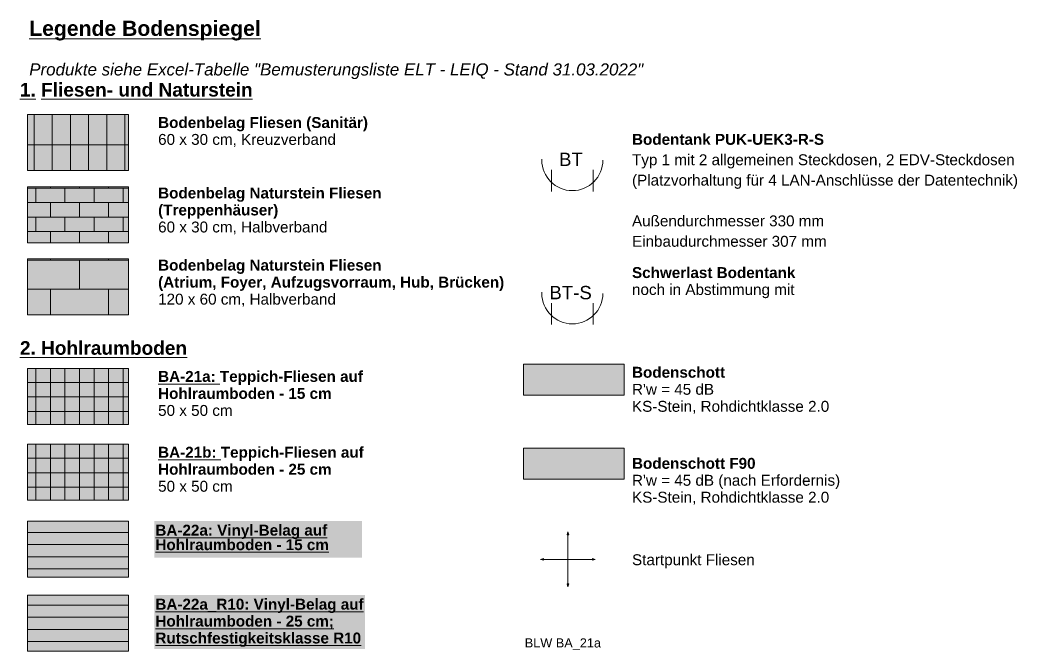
# Model space of a CAD drawing. Header units: metres. Extents: x -22.4 to 53.1, y 133.6 to 157.9.
# Drawn here: x 44.44 to 52.67, y 139.25 to 144.46 of the extents above; entities that cross this region are included whole.
import ezdxf

# ---------------------------------------------------------------- set-up
doc = ezdxf.new("R2010")
doc.units = ezdxf.units.M
doc.header["$MEASUREMENT"] = 0
doc.linetypes.add('Strichlinie-über-Schnitt', pattern=[0.0023, 0.0008, -0.0015])
for name, color, linetype in [('20  Boden Aufbauten', 7, 'Continuous'), ('20  Boden Aufbauten_Deckschraffur', 7, 'Continuous'), ('20  Bodenspiegel + Einbauten', 7, 'Continuous'), ('20  Dach Aufbauten', 7, 'Continuous'), ('40  Text Bodenübersichten', 7, 'Continuous'), ('40 Text Legende', 7, 'Continuous'), ('Neubau_20  Bodenspiegel + Einbauten', 7, 'Continuous'), ('Neubau_20  Dach Aufbauten', 7, 'Continuous'), ('Neubau_40 Text Legende', 7, 'Continuous')]:
    doc.layers.add(name, color=color, linetype=linetype)
doc.styles.add('ERSTELLTER_STIL_1', font='')
doc.styles.add('ERSTELLTER_STIL_3', font='')
doc.styles.add('ERSTELLTER_STIL_5', font='arial.ttf')
doc.styles.get('ERSTELLTER_STIL_1').set_extended_font_data('Arial')
doc.styles.get('ERSTELLTER_STIL_3').set_extended_font_data('Arial', bold=True)
pattern_1 = [(0, (-343.01276, 206.42843), (0, 0.1), [])]

# ---------------------------------------------------------------- blocks, each defined once
blk = doc.blocks.new('*X67', base_point=(-15.279, 112.6411))
at = {"layer": 'Neubau_20  Bodenspiegel + Einbauten', "color": 254, "linetype": 'Continuous', "lineweight": 18, "ltscale": 1000, "true_color": 0xdfdfdf}
for p, q in [((44.5556, 143.4278), (44.5556, 143.6787)), ((44.7056, 143.4278), (44.7056, 143.6787)), ((44.8556, 143.4278), (44.8556, 143.6787)), ((45.0056, 143.4278), (45.0056, 143.6787)), ((45.1556, 143.4278), (45.1556, 143.6787)), ((45.3056, 143.4278), (45.3056, 143.6787)), ((44.5023, 143.4278), (44.6306, 143.4278)), ((44.5556, 143.2161), (44.5556, 143.4278)), ((44.6306, 143.4278), (44.7806, 143.4278)), ((44.7056, 143.2161), (44.7056, 143.4278)), ((44.7806, 143.4278), (44.9306, 143.4278)), ((44.8556, 143.2161), (44.8556, 143.4278)), ((44.9306, 143.4278), (45.0806, 143.4278)), ((45.0056, 143.2161), (45.0056, 143.4278)), ((45.0806, 143.4278), (45.2306, 143.4278)), ((45.1556, 143.2161), (45.1556, 143.4278)), ((45.2306, 143.4278), (45.335, 143.4278)), ((45.3056, 143.2161), (45.3056, 143.4278))]:
    blk.add_line(p, q, dxfattribs=at)
blk = doc.blocks.new('*X68', base_point=(-15.279, 112.6411))
at = {"layer": 'Neubau_20  Bodenspiegel + Einbauten', "color": 254, "linetype": 'Continuous', "lineweight": 18, "ltscale": 1000, "true_color": 0xdfdfdf}
for p, q in [((44.5023, 143.0721), (44.5706, 143.0721)), ((44.5023, 143.0721), (44.5706, 143.0721)), ((44.5706, 143.0721), (44.9306, 143.0721)), ((44.5706, 142.9521), (44.5706, 143.0721)), ((44.6906, 143.0721), (44.6906, 143.0829)), ((44.8106, 142.9521), (44.8106, 143.0721)), ((44.9306, 143.0721), (44.9306, 143.0829)), ((44.9306, 143.0721), (45.2906, 143.0721)), ((44.9306, 143.0721), (45.2906, 143.0721)), ((45.0506, 142.9521), (45.0506, 143.0721)), ((45.1706, 143.0721), (45.1706, 143.0829)), ((45.2906, 143.0721), (45.335, 143.0721)), ((45.2906, 142.9521), (45.2906, 143.0721)), ((44.5023, 142.9521), (44.5706, 142.9521)), ((44.5706, 142.9521), (44.9306, 142.9521)), ((44.5706, 142.9521), (44.9306, 142.9521)), ((44.6906, 142.8321), (44.6906, 142.9521)), ((44.9306, 142.9521), (45.2906, 142.9521)), ((44.9306, 142.8321), (44.9306, 142.9521)), ((45.1706, 142.8321), (45.1706, 142.9521)), ((45.2906, 142.9521), (45.335, 142.9521)), ((45.2906, 142.9521), (45.335, 142.9521)), ((44.5023, 142.8321), (44.5706, 142.8321)), ((44.5023, 142.8321), (44.5706, 142.8321)), ((44.5706, 142.8321), (44.9306, 142.8321)), ((44.5706, 142.7121), (44.5706, 142.8321)), ((44.8106, 142.7121), (44.8106, 142.8321)), ((44.9306, 142.8321), (45.2906, 142.8321)), ((44.9306, 142.8321), (45.2906, 142.8321)), ((45.0506, 142.7121), (45.0506, 142.8321)), ((45.2906, 142.8321), (45.335, 142.8321)), ((45.2906, 142.7121), (45.2906, 142.8321)), ((44.5023, 142.7121), (44.5706, 142.7121)), ((44.5706, 142.7121), (44.9306, 142.7121)), ((44.5706, 142.7121), (44.9306, 142.7121)), ((44.6906, 142.6203), (44.6906, 142.7121)), ((44.9306, 142.7121), (45.2906, 142.7121)), ((44.9306, 142.6203), (44.9306, 142.7121)), ((45.1706, 142.6203), (45.1706, 142.7121)), ((45.2906, 142.7121), (45.335, 142.7121)), ((45.2906, 142.7121), (45.335, 142.7121))]:
    blk.add_line(p, q, dxfattribs=at)
blk = doc.blocks.new('*X69', base_point=(-15.279, 112.6411))
at = {"layer": 'Neubau_20  Bodenspiegel + Einbauten', "color": 254, "linetype": 'Continuous', "lineweight": 18, "ltscale": 1000, "true_color": 0xdfdfdf}
for p, q in [((44.6906, 142.4763), (44.6906, 142.4872)), ((45.1706, 142.4763), (45.1706, 142.4872)), ((44.5023, 142.4763), (44.9306, 142.4763)), ((44.5023, 142.4763), (44.9306, 142.4763)), ((44.9306, 142.4763), (45.335, 142.4763)), ((44.9306, 142.2363), (44.9306, 142.4763)), ((44.5023, 142.2363), (44.9306, 142.2363)), ((44.6906, 142.0246), (44.6906, 142.2363)), ((44.9306, 142.2363), (45.335, 142.2363)), ((44.9306, 142.2363), (45.335, 142.2363)), ((45.1706, 142.0246), (45.1706, 142.2363))]:
    blk.add_line(p, q, dxfattribs=at)

msp = doc.modelspace()

# ---------------------------------------------------------------- hatches: boundary and pattern name
at = {"layer": '20  Boden Aufbauten_Deckschraffur', "linetype": 'Continuous', "lineweight": 18, "true_color": 0xd5d5ff}
msp.add_hatch(color=254, dxfattribs=at).paths.add_polyline_path([(44.5023, 139.8604), (45.335, 139.8604), (45.335, 140.323), (44.5023, 140.323)])
at = {"layer": '20  Boden Aufbauten_Deckschraffur', "linetype": 'Continuous', "lineweight": 0, "true_color": 0xffffff}
h = msp.add_hatch(dxfattribs=at)
h.set_pattern_fill('Holz_Schalung_liegend__1_A3', style=0, pattern_type=2)
h.set_pattern_definition(pattern_1)
h.paths.add_polyline_path([(44.5023, 139.8604), (45.335, 139.8604), (45.335, 140.323), (44.5023, 140.323)])
at = {"layer": '20  Boden Aufbauten_Deckschraffur', "linetype": 'Continuous', "lineweight": 18}
msp.add_hatch(color=30, dxfattribs=at).paths.add_polyline_path([(44.5023, 139.2493), (45.335, 139.2493), (45.335, 139.7118), (44.5023, 139.7118)])
h = msp.add_hatch(dxfattribs=at)
h.set_pattern_fill('Holz_Schalung_liegend__1_A3', color=6, style=0, pattern_type=2)
h.set_pattern_definition(pattern_1)
h.paths.add_polyline_path([(44.5023, 139.2493), (45.335, 139.2493), (45.335, 139.7118), (44.5023, 139.7118)])
at = {"layer": 'Neubau_20  Bodenspiegel + Einbauten', "linetype": 'Continuous', "lineweight": 0, "true_color": 0xffffff}
for points in [[(44.5023, 143.6787), (44.5023, 143.2161), (45.335, 143.2161), (45.335, 143.6787)], [(44.5023, 143.0829), (44.5023, 142.6203), (45.335, 142.6203), (45.335, 143.0829)], [(44.5023, 142.4872), (44.5023, 142.0246), (45.335, 142.0246), (45.335, 142.4872)], [(44.5023, 141.5825), (44.5023, 141.1199), (45.335, 141.1199), (45.335, 141.5825)], [(44.5023, 140.9563), (44.5023, 140.4938), (45.335, 140.4938), (45.335, 140.9563)]]:
    msp.add_hatch(color=7, dxfattribs=at).paths.add_polyline_path(points)
at = {"layer": 'Neubau_20  Bodenspiegel + Einbauten', "linetype": 'Continuous', "lineweight": 18}
h = msp.add_hatch(dxfattribs=at)
h.set_pattern_fill('Verband__Quadrat__20x20__81', color=6, style=0, pattern_type=2)
h.set_pattern_definition([(360, (44.93063, 141.34763), (0, 0.12), []), (90, (44.93063, 141.34763), (-0.12, 0), [])])
h.paths.add_polyline_path([(44.5023, 141.5825), (44.5023, 141.1199), (45.335, 141.1199), (45.335, 141.5825)])
at = {"layer": 'Neubau_20  Bodenspiegel + Einbauten', "linetype": 'Continuous', "lineweight": 0, "true_color": 0x50d64a}
msp.add_hatch(color=93, dxfattribs=at).paths.add_polyline_path([(48.595, 141.6176), (48.595, 141.3612), (49.4277, 141.3612), (49.4277, 141.6176)])
at = {"layer": 'Neubau_20  Bodenspiegel + Einbauten', "linetype": 'Continuous', "lineweight": 18}
h = msp.add_hatch(dxfattribs=at)
h.set_pattern_fill('Verband__Quadrat__20x20__81', color=11, style=0, pattern_type=2)
h.set_pattern_definition([(360, (44.93063, 140.72145), (0, 0.12), []), (90, (44.93063, 140.72145), (-0.12, 0), [])])
h.paths.add_polyline_path([(44.5023, 140.9563), (44.5023, 140.4938), (45.335, 140.4938), (45.335, 140.9563)])
at = {"layer": 'Neubau_20  Bodenspiegel + Einbauten', "linetype": 'Continuous', "lineweight": 0, "true_color": 0xfe3f3f}
msp.add_hatch(color=20, dxfattribs=at).paths.add_polyline_path([(48.595, 140.9253), (48.595, 140.669), (49.4277, 140.669), (49.4277, 140.9253)])
at = {"layer": 'Neubau_20  Dach Aufbauten', "linetype": 'Continuous', "lineweight": 18}
for points in [[(48.9629, 140.2324), (48.9564, 140.2081), (48.9694, 140.2081)], [(48.737, 140.0065), (48.7614, 140), (48.7614, 140.013)], [(49.1888, 140.0065), (49.1645, 140.013), (49.1645, 140)], [(48.9629, 139.7806), (48.9694, 139.805), (48.9564, 139.805)]]:
    msp.add_hatch(color=6, dxfattribs=at).paths.add_polyline_path(points)
at = {"layer": 'Neubau_40 Text Legende', "linetype": 'Continuous', "lineweight": 0, "true_color": 0xffffff}
for points in [[(45.5473, 140.0201), (47.2626, 140.0201), (47.2626, 140.323), (45.5473, 140.323)], [(45.5473, 139.2675), (47.2875, 139.2675), (47.2875, 139.7118), (45.5473, 139.7118)]]:
    msp.add_hatch(color=7, dxfattribs=at).paths.add_polyline_path(points)

# ---------------------------------------------------------------- linework, layer by layer
at = {"layer": '20  Boden Aufbauten', "color": 7, "linetype": 'Continuous', "lineweight": 13, "ltscale": 1000, "flags": 128}
for points in [[(44.5023, 139.8604), (45.335, 139.8604), (45.335, 140.323), (44.5023, 140.323)], [(44.5023, 139.2493), (45.335, 139.2493), (45.335, 139.7118), (44.5023, 139.7118)]]:
    msp.add_lwpolyline(points, close=True, dxfattribs=at)
at = {"layer": 'Neubau_20  Bodenspiegel + Einbauten', "color": 1, "linetype": 'Strichlinie-über-Schnitt', "lineweight": 18, "ltscale": 1000}
for p, q in [((48.8282, 143.2224), (48.8282, 143.0443)), ((49.1698, 143.2224), (49.1698, 143.0443))]:
    msp.add_line(p, q, dxfattribs=at)
at = {"layer": 'Neubau_20  Bodenspiegel + Einbauten', "color": 5, "linetype": 'Strichlinie-über-Schnitt', "lineweight": 20, "ltscale": 1000}
for p, q in [((48.8282, 142.1224), (48.8282, 141.9443)), ((49.1698, 142.1224), (49.1698, 141.9443))]:
    msp.add_line(p, q, dxfattribs=at)
at = {"layer": 'Neubau_20  Bodenspiegel + Einbauten', "color": 7, "linetype": 'Continuous', "lineweight": 13, "ltscale": 1000, "flags": 128}
for points in [[(44.5023, 143.6787), (45.335, 143.6787), (45.335, 143.2161), (44.5023, 143.2161)], [(44.5023, 143.0829), (45.335, 143.0829), (45.335, 142.6203), (44.5023, 142.6203)], [(44.5023, 142.4872), (45.335, 142.4872), (45.335, 142.0246), (44.5023, 142.0246)], [(44.5023, 141.5825), (45.335, 141.5825), (45.335, 141.1199), (44.5023, 141.1199)], [(48.595, 141.6176), (49.4277, 141.6176), (49.4277, 141.3612), (48.595, 141.3612)], [(44.5023, 140.9563), (45.335, 140.9563), (45.335, 140.4938), (44.5023, 140.4938)], [(48.595, 140.9253), (49.4277, 140.9253), (49.4277, 140.669), (48.595, 140.669)]]:
    msp.add_lwpolyline(points, close=True, dxfattribs=at)
at = {"layer": 'Neubau_20  Bodenspiegel + Einbauten', "color": 1, "linetype": 'Strichlinie-über-Schnitt', "lineweight": 18, "ltscale": 1000}
msp.add_circle((48.9993, 143.3028), 0.252, dxfattribs=at)
at = {"layer": 'Neubau_20  Bodenspiegel + Einbauten', "color": 5, "linetype": 'Strichlinie-über-Schnitt', "lineweight": 20, "ltscale": 1000}
msp.add_circle((48.9993, 142.2028), 0.252, dxfattribs=at)
at = {"layer": 'Neubau_20  Dach Aufbauten', "color": 6, "linetype": 'Continuous', "lineweight": 18, "ltscale": 1000}
for p, q in [((48.9629, 140.2324), (48.9564, 140.2081)), ((48.9694, 140.2081), (48.9564, 140.2081)), ((48.9629, 140.2324), (48.9694, 140.2081)), ((48.737, 140.0065), (48.7614, 140.013)), ((48.7614, 140.013), (48.7614, 140)), ((49.1888, 140.0065), (49.1645, 140.013)), ((49.1645, 140), (49.1645, 140.013)), ((48.737, 140.0065), (48.7614, 140)), ((49.1888, 140.0065), (49.1645, 140)), ((48.9629, 139.7806), (48.9564, 139.805)), ((48.9564, 139.805), (48.9694, 139.805)), ((48.9629, 139.7806), (48.9694, 139.805))]:
    msp.add_line(p, q, dxfattribs=at)
at = {"layer": 'Neubau_20  Dach Aufbauten', "color": 6, "linetype": 'Strichlinie-über-Schnitt', "lineweight": 18, "ltscale": 1000}
for p, q in [((48.9629, 139.805), (48.9629, 140.2081)), ((49.1645, 140.0065), (48.7614, 140.0065))]:
    msp.add_line(p, q, dxfattribs=at)

# ---------------------------------------------------------------- block references
at = {"layer": '20  Dach Aufbauten', "color": 7, "linetype": 'Continuous', "lineweight": 13, "ltscale": 1000}
for name in ['*X67', '*X68', '*X69']:
    msp.add_blockref(name, (-15.279, 112.6411), dxfattribs=at)

# ---------------------------------------------------------------- texts
at = {"color": 7, "linetype": 'Continuous', "lineweight": 140, "insert": (48.6065, 139.3541), "char_height": 0.075, "attachment_point": 1, "style": 'ERSTELLTER_STIL_1'}
msp.add_mtext('\\A1;{\\pql;\\fArial|b0|i0|c0|p38;BLW \\fArial|b0|i0|c0|p38;BA\\fArial|b0|i0|c0|p38;_\\fArial|b0|i0|c0|p38;21a}', dxfattribs=at)
at = {"layer": '20  Bodenspiegel + Einbauten', "color": 1, "linetype": 'Continuous', "lineweight": 13, "insert": (48.8893, 143.364), "char_height": 0.11, "attachment_point": 1, "style": 'ERSTELLTER_STIL_1'}
msp.add_mtext('\\A1;{\\pql;\\fArial|b0|i0|c0|p38;B\\fArial|b0|i0|c0|p38;T}', dxfattribs=at)
at = {"layer": '20  Bodenspiegel + Einbauten', "color": 5, "linetype": 'Continuous', "lineweight": 13, "insert": (48.8096, 142.2081), "char_height": 0.11, "attachment_point": 4, "style": 'ERSTELLTER_STIL_1'}
msp.add_mtext('\\A1;{\\pql;\\fArial|b0|i0|c0|p38;BT\\fArial|b0|i0|c0|p38;-S}', dxfattribs=at)
at = {"layer": '40  Text Bodenübersichten', "color": 7, "linetype": 'Continuous', "lineweight": 13, "attachment_point": 1}
for s, insert, char_height, style in [('\\A1;{\\pql;\\fArial|b1|i0|c0|p38;\\L\\LLegende Bodenspiegel}', (44.5158, 144.4534), 0.125, 'ERSTELLTER_STIL_3'), ('\\A1;{\\pql;\\fArial|b0|i0|c0|p38;Startpunkt\\fArial|b0|i0|c0|p38; Fliesen}', (49.4916, 140.0483), 0.09, 'ERSTELLTER_STIL_1')]:
    msp.add_mtext(s, dxfattribs=dict(at, insert=insert, char_height=char_height, style=style))
at = {"layer": '40  Text Bodenübersichten', "color": 7, "linetype": 'Continuous', "lineweight": 13, "char_height": 0.09, "attachment_point": 1, "style": 'ERSTELLTER_STIL_3'}
for s, insert, line_spacing_factor in [('\\A1;{\\pql;\\fArial|b1|i0|c0|p38;Bodenbelag Fliesen\\fArial|b1|i0|c0|p38; (Sanitär)\\P\\pql;\\fArial|b0|i0|c0|p38;60 x 30 cm, Kreuzverband}', (45.5798, 143.6581), 0.930054), ('\\A1;{\\pql;\\fArial|b1|i0|c0|p38;Bodenbelag Naturstein Fliesen \\P\\pql;\\fArial|b1|i0|c0|p38;(\\fArial|b1|i0|c0|p38;Treppenhäuser\\fArial|b1|i0|c0|p38;)\\P\\pql;\\fArial|b0|i0|c0|p38;60 x 30 cm, Halbverband}', (45.5798, 143.0764), 0.936412), ('\\A1;{\\pql;\\fArial|b1|i0|c0|p38;Bodenbelag Naturstein Fliesen\\fArial|b1|i0|c0|p38; \\P\\pql;\\fArial|b1|i0|c0|p38;(Atrium, Foyer, Aufzugsvorraum, Hub, Brücken)\\P\\pql;\\fArial|b0|i0|c0|p38;120 x 60 cm, Halbverband}', (45.5798, 142.4807), 0.936412), ('\\A1;{\\pql;\\fArial|b1|i0|c0|p38;Schwerlast \\fArial|b1|i0|c0|p38;Bodentank \\fArial|b0|i0|c0|p38; \\P\\pql;\\fArial|b0|i0|c0|p38;noch in Abstimmung mit}', (49.4916, 142.4191), 0.931125), ("\\A1;{\\pql;\\fArial|b1|i0|c0|p38;Bodenschott\\fArial|b0|i0|c0|p38; \\P\\pql;\\fArial|b0|i0|c0|p38;R'w = 45 dB\\P\\pql;\\fArial|b0|i0|c0|p38;KS-Stein, Rohdichtklasse 2.0}", (49.4916, 141.5961), 0.93725), ('\\A1;{\\pql;\\fArial|b1|i0|c0|p38;\\L\\LBA-21a:\\fArial|b1|i0|c0|p38;\\l\\l Teppich-Fliesen auf \\P\\pql;\\fArial|b1|i0|c0|p38;\\l\\lHohlraumboden\\fArial|b1|i0|c0|p38;\\l\\l - 15 cm\\P\\pql;\\fArial|b0|i0|c0|p38;\\l\\l50 x 50 cm}', (45.5798, 141.5619), 0.936245), ('\\A1;{\\pql;\\fArial|b1|i0|c0|p38;\\L\\LBA-21b:\\fArial|b1|i0|c0|p38;\\l\\l Teppich-Fliesen auf \\P\\pql;\\fArial|b1|i0|c0|p38;\\l\\lHohlraumboden\\fArial|b1|i0|c0|p38;\\l\\l - 25 cm\\P\\pql;\\fArial|b0|i0|c0|p38;\\l\\l50 x 50 cm}', (45.5798, 140.9358), 0.936245), ("\\A1;{\\pql;\\fArial|b1|i0|c0|p38;Bodenschott\\fArial|b0|i0|c0|p38; \\fArial|b1|i0|c0|p38;F90\\P\\pql;\\fArial|b0|i0|c0|p38;R'w = 45 dB (nach Erfordernis)\\P\\pql;\\fArial|b0|i0|c0|p38;KS-Stein, Rohdichtklasse 2.0}", (49.4916, 140.8441), 0.931693)]:
    msp.add_mtext(s, dxfattribs=dict(at, insert=insert, line_spacing_factor=line_spacing_factor))
at = {"layer": '40  Text Bodenübersichten', "color": 7, "linetype": 'Continuous', "lineweight": 13, "insert": (49.4916, 143.5191), "char_height": 0.09, "width": 3.422386, "attachment_point": 1, "line_spacing_factor": 1.121889, "style": 'ERSTELLTER_STIL_3'}
msp.add_mtext('\\A1;{\\pql;\\fArial|b1|i0|c0|p38;Bodentank PUK-UEK3-R-S\\fArial|b0|i0|c0|p38; \\P\\pql;\\fArial|b0|i0|c0|p38;Typ 1 mit 2 allgemeinen Steckdosen, 2 EDV-Steckdosen\\P\\pql;\\fArial|b0|i0|c0|p38;(Platzvorhaltung für 4 LAN-Anschlüsse der Datentechnik)\\P\\pql;\\fArial|b0|i0|c0|p38;\\P\\pql;\\fArial|b0|i0|c0|p38;Außendurchmesser 330 mm\\P\\pql;\\fArial|b0|i0|c0|p38;Einbaudurchmesser 307 mm}', dxfattribs=at)
at = {"layer": '40 Text Legende', "color": 7, "linetype": 'Continuous', "lineweight": 13}
for s, insert, char_height, attachment_point, style in [('\\A1;{\\pql;\\fArial|b0|i1|c0|p38;Produkte siehe Excel-Tabelle "Bemusterungsliste ELT - LEIQ - Stand \\fArial|b0|i1|c0|p38;31\\fArial|b0|i1|c0|p38;.\\fArial|b0|i1|c0|p38;03\\fArial|b0|i1|c0|p38;.202\\fArial|b0|i1|c0|p38;2\\fArial|b0|i1|c0|p38;"\\P\\pql;\\fArial|b1|i1|c0|p38;}', (44.5158, 143.9713), 0.1, 7, 'ERSTELLTER_STIL_5'), ('\\A1;{\\pql;\\fArial|b1|i0|c0|p38;\\L\\L1\\fArial|b1|i0|c0|p38;. \\fArial|b1|i0|c0|p38;Fliesen- und Naturstein}', (44.4391, 143.9403), 0.1125, 1, 'ERSTELLTER_STIL_3'), ('\\A1;{\\pql;\\fArial|b1|i0|c0|p38;\\L\\L2. Hohlraumboden}', (44.4391, 141.8081), 0.1125, 1, 'ERSTELLTER_STIL_3')]:
    msp.add_mtext(s, dxfattribs=dict(at, insert=insert, char_height=char_height, attachment_point=attachment_point, style=style))
at = {"layer": '40 Text Legende', "color": 7, "linetype": 'Continuous', "lineweight": 13, "char_height": 0.09, "attachment_point": 1, "style": 'ERSTELLTER_STIL_3'}
for s, insert, width, line_spacing_factor in [('\\A1;{\\pql;\\fArial|b1|i0|c0|p38;\\L\\LBA-22a:\\fArial|b1|i0|c0|p38; Vinyl-Belag auf Hohlraumboden - 15 cm}', (45.5573, 140.2924), 1.695224, 0.799661), ('\\A1;{\\pql;\\fArial|b1|i0|c0|p38;\\L\\LBA-22a_R10:\\fArial|b1|i0|c0|p38; Vinyl-Belag auf Hohlraumboden - 25 cm\\fArial|b1|i0|c0|p38;;\\P\\pql;\\fArial|b1|i0|c0|p38;Rutschfestigkeitsklasse R10}', (45.5573, 139.6813), 1.72021, 0.931063)]:
    msp.add_mtext(s, dxfattribs=dict(at, insert=insert, width=width, line_spacing_factor=line_spacing_factor))

doc.saveas('drawing.dxf')
